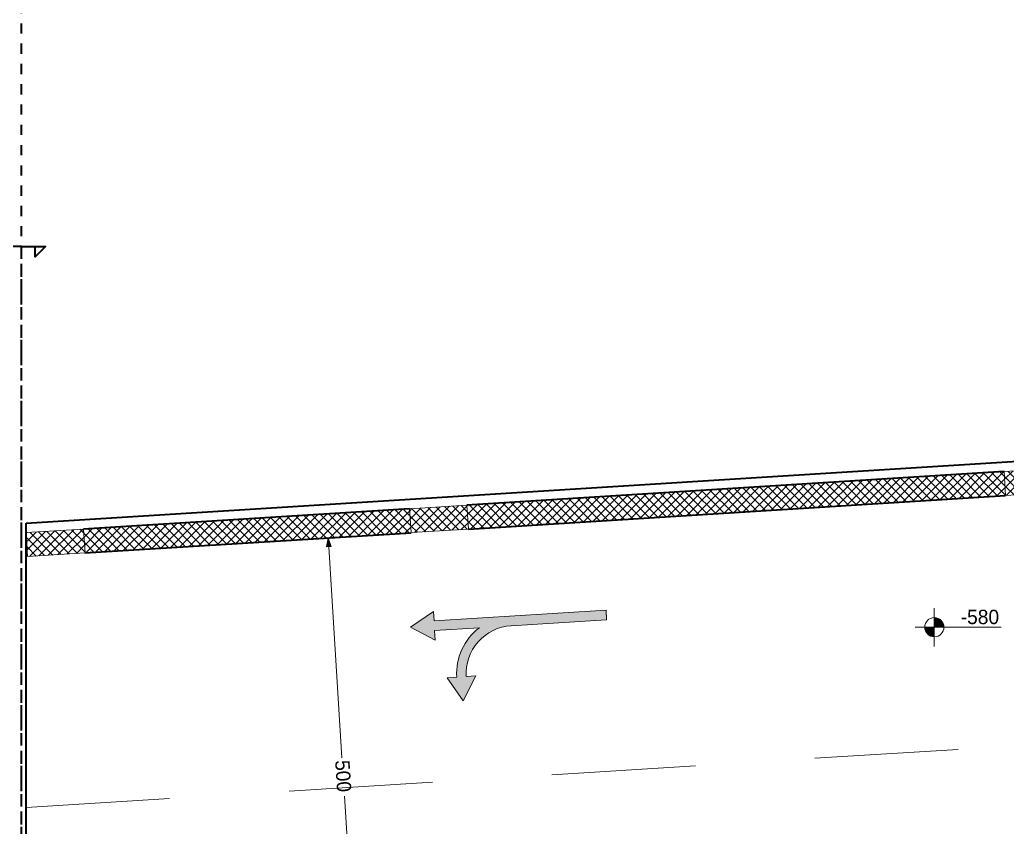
# Model space of a CAD drawing. Header units: millimetres. Extents: x 635850 to 824661, y -5878409 to -5774454.
# Drawn here: x 672273 to 682583, y -5836682 to -5828255 of the extents above; entities that cross this region are included whole.
import ezdxf

# ---------------------------------------------------------------- set-up
doc = ezdxf.new("R2010")
doc.units = ezdxf.units.MM
doc.header["$MEASUREMENT"] = 0
for name, pattern in [('A - Long Dashed', [2750, 1500, -1250]), ('Dashed', [211.666667, 105.833333, -105.833333]), ('Hidden Line', [158.75, 105.833333, -52.916667])]:
    doc.linetypes.add(name, pattern=pattern)
for name, color, linetype, lineweight in [('A - Ndertesa 1 - 2D Drafting_Pen_No__6', 5, 'Continuous', 35), ('A - Ndertesa 4 - 2D Drafting_Pen_No__1', 7, 'Continuous', 13), ('A - Ndertesa 4 - 2D Drafting_Pen_No__6', 5, 'Continuous', 35), ('A - Ndertesa 4 - Muret_Pen_No__22', 8, 'Continuous', 35), ('A - Ndertesa 4 - Pllaka meskatit_Pen_No__7', 7, 'Continuous', 35), ('A - Ndertesa 4 - Shtyllat_Pen_No__1', 7, 'Continuous', 13), ('A - Ndertesa 4 - Shtyllat_Pen_No__101', 252, 'Continuous', 13), ('Dimensioning - General_Pen_No__101', 252, 'Continuous', 13)]:
    doc.layers.add(name, color=color, linetype=linetype, lineweight=lineweight)
for name, color, linetype, lineweight, true_color in [('A - Ndertesa 4 - 2D Drafting_Pen_No__102', 7, 'Continuous', 13, 0xcccccc), ('A - Ndertesa 4 - 2D Drafting_Pen_No__249', 7, 'Continuous', 13, 0xe8e8e8), ('A - Ndertesa 4 - Dimensionimi Bazik_Pen_No__102', 7, 'Continuous', 13, 0xcccccc), ('A - Ndertesa 4 - Dimensionimi Bazik_Pen_No__82', 7, 'Continuous', 20, 0xaaaaaa), ('A - Ndertesa 4 - Muret_Pen_No__82', 7, 'Continuous', 20, 0xaaaaaa)]:
    doc.layers.add(name, color=color, linetype=linetype, lineweight=lineweight, true_color=true_color)
for name, color, linetype in [('A - Ndertesa 4 - Dimensionimi Bazik', 7, 'Continuous'), ('A - Ndertesa 4 - Muret', 7, 'Continuous'), ('A - Ndertesa 4 - Pllaka meskatit', 7, 'Continuous'), ('A - Ndertesa 4 - Shtyllat', 7, 'Continuous'), ('Dimensioning - General', 7, 'Continuous')]:
    doc.layers.add(name, color=color, linetype=linetype)
doc.styles.add('GENERATED_STYLE_1', font='GOTHIC.TTF')
doc.dimstyles.new('GENERATED_STYLE__1', dxfattribs={"dimtxt": 150, "dimasz": 91.78744, "dimexe": 0.18, "dimexo": 0.0625, "dimgap": 0, "dimtad": 0, "dimdec": 0, "dimlfac": 0.1, "dimzin": 0, "dimdsep": 46, "dimtxsty": 'GENERATED_STYLE_1', "dimblk": 'ARROWHEAD_5', "dimblk1": 'ARROWHEAD_5', "dimblk2": 'ARROWHEAD_5', "dimcen": 0.09, "dimse1": 1, "dimse2": 1, "dimclrd": 256, "dimclre": 256, "dimclrt": 256, "dimadec": 0, "dimazin": 0, "dimtfac": 1, "dimtdec": 4, "dimtmove": 0, "dimatfit": 3, "dimfxl": 0, "dimtolj": 1, "dimtzin": 0, "dimarcsym": 0})
pattern_1 = [(45, (664183.82, -5827429.525), (-45.96194, 45.96194), []), (135, (664183.82, -5827429.525), (45.96194, 45.96194), [])]

# ---------------------------------------------------------------- blocks, each defined once
blk = doc.blocks.new('Slab_1', base_point=(672340, -5833507))
at = {"layer": 'A - Ndertesa 4 - Pllaka meskatit_Pen_No__7', "color": 7, "linetype": 'Continuous', "lineweight": 35, "flags": 128}
blk.add_lwpolyline([(672340, -5833507), (713590, -5830932), (713590, -5861017), (672340, -5861017)], close=True, dxfattribs=at)
blk = doc.blocks.new('Wall_125', base_point=(713590, -5831032))
at = {"layer": 'A - Ndertesa 4 - Muret_Pen_No__82', "linetype": 'Continuous', "lineweight": 20, "true_color": 0xaaaaaa}
h = blk.add_hatch(dxfattribs=at)
h.set_pattern_fill('Concrete_Block', color=253, style=0, pattern_type=2)
h.set_pattern_definition(pattern_1)
h.paths.add_polyline_path([(676941, -5833320), (676957, -5833570), (682565, -5833219), (682550, -5832970)])
h = blk.add_hatch(dxfattribs=at)
h.set_pattern_fill('Concrete_Block', color=253, style=0, pattern_type=2)
h.set_pattern_definition(pattern_1)
h.paths.add_polyline_path([(672939, -5833570), (672954, -5833819), (676358, -5833607), (676343, -5833357)])
at = {"layer": 'A - Ndertesa 4 - Muret_Pen_No__22', "color": 8, "linetype": 'Continuous', "lineweight": 35, "flags": 128}
for points in [[(682550, -5832970), (676941, -5833320)], [(676957, -5833570), (682565, -5833219)], [(676343, -5833357), (672939, -5833570)], [(672954, -5833819), (676358, -5833607)]]:
    blk.add_lwpolyline(points, dxfattribs=at)
blk = doc.blocks.new('*D1514', base_point=(664184, -5827430))
at = {"layer": 'A - Ndertesa 4 - Dimensionimi Bazik_Pen_No__102', "linetype": 'Continuous', "lineweight": 13, "true_color": 0xcccccc}
for points in [[(675493, -5833661), (675474, -5833756), (675524, -5833752)], [(675805, -5838651), (675824, -5838557), (675774, -5838560)]]:
    blk.add_hatch(color=254, dxfattribs=at).paths.add_polyline_path(points)
at = {"layer": 'A - Ndertesa 4 - Dimensionimi Bazik_Pen_No__102', "color": 254, "linetype": 'Continuous', "lineweight": 13, "true_color": 0xcccccc}
for p, q in [((675493, -5833661), (675474, -5833756)), ((675493, -5833661), (675524, -5833752)), ((675524, -5833752), (675474, -5833756)), ((675637, -5835957), (675499, -5833754)), ((675799, -5838558), (675662, -5836356)), ((675774, -5838560), (675824, -5838557)), ((675805, -5838651), (675774, -5838560)), ((675805, -5838651), (675824, -5838557))]:
    blk.add_line(p, q, dxfattribs=at)
at = {"layer": 'A - Ndertesa 4 - Dimensionimi Bazik_Pen_No__82', "color": 253, "lineweight": 20, "true_color": 0xaaaaaa, "insert": (675563, -5835985), "char_height": 150, "attachment_point": 7, "rotation": 273.5716, "style": 'GENERATED_STYLE_1'}
blk.add_mtext('\\A1;{\\pql;\\fCentury Gothic|b0|i0|c0|p34;500}', dxfattribs=at)
blk = doc.blocks.new('ARROWHEAD_5')
at = {"linetype": 'Continuous', "lineweight": 0}
blk.add_hatch(color=0, dxfattribs=at).paths.add_polyline_path([(-1, 0.2679), (0, 0), (-1, -0.2679)])
at = {"color": 0, "linetype": 'Continuous', "lineweight": 0}
blk.add_line((0, 0), (-1, 0), dxfattribs=at)
blk = doc.blocks.new('Level Dimension_2', base_point=(681821, -5834594))
at = {"layer": 'Dimensioning - General_Pen_No__101', "linetype": 'Continuous', "lineweight": 13}
for points in [[(681821, -5834594), (681921, -5834594), (681914, -5834556), (681892, -5834523), (681860, -5834502), (681821, -5834494)], [(681821, -5834594), (681721, -5834594), (681729, -5834632), (681751, -5834665), (681783, -5834686), (681821, -5834694)]]:
    blk.add_hatch(color=252, dxfattribs=at).paths.add_polyline_path(points)
at = {"layer": 'Dimensioning - General_Pen_No__101', "color": 252, "linetype": 'Continuous', "lineweight": 13}
for p, q in [((681821, -5834794), (681821, -5834394)), ((681621, -5834594), (682518, -5834594))]:
    blk.add_line(p, q, dxfattribs=at)
blk.add_circle((681821, -5834594), 100, dxfattribs=at)
at = {"layer": 'Dimensioning - General_Pen_No__101', "color": 252, "lineweight": 13, "insert": (682096, -5834564), "char_height": 150, "attachment_point": 7, "style": 'GENERATED_STYLE_1'}
blk.add_mtext('\\A1;{\\pql;\\fCentury Gothic|b0|i0|c0|p34;-580}', dxfattribs=at)
blk = doc.blocks.new('Column_489', base_point=(682857, -5833076))
at = {"layer": 'A - Ndertesa 4 - Shtyllat_Pen_No__101', "linetype": 'Continuous', "lineweight": 13}
h = blk.add_hatch(dxfattribs=at)
h.set_pattern_fill('Concrete_Block', color=252, style=0, pattern_type=2)
h.set_pattern_definition(pattern_1)
h.paths.add_polyline_path([(682565, -5833219), (683164, -5833182), (683149, -5832933), (682550, -5832970)])
at = {"layer": 'A - Ndertesa 4 - Shtyllat_Pen_No__1', "color": 7, "linetype": 'Continuous', "lineweight": 13, "flags": 128}
blk.add_lwpolyline([(682565, -5833219), (683164, -5833182), (683149, -5832933), (682550, -5832970)], close=True, dxfattribs=at)
blk = doc.blocks.new('Column_490', base_point=(676650, -5833463))
at = {"layer": 'A - Ndertesa 4 - Shtyllat_Pen_No__101', "linetype": 'Continuous', "lineweight": 13}
h = blk.add_hatch(dxfattribs=at)
h.set_pattern_fill('Concrete_Block', color=252, style=0, pattern_type=2)
h.set_pattern_definition(pattern_1)
h.paths.add_polyline_path([(676358, -5833607), (676957, -5833570), (676941, -5833320), (676343, -5833357)])
at = {"layer": 'A - Ndertesa 4 - Shtyllat_Pen_No__1', "color": 7, "linetype": 'Continuous', "lineweight": 13, "flags": 128}
blk.add_lwpolyline([(676358, -5833607), (676957, -5833570), (676941, -5833320), (676343, -5833357)], close=True, dxfattribs=at)
blk = doc.blocks.new('Column_491', base_point=(672647, -5833713))
at = {"layer": 'A - Ndertesa 4 - Shtyllat_Pen_No__101', "linetype": 'Continuous', "lineweight": 13}
h = blk.add_hatch(dxfattribs=at)
h.set_pattern_fill('Concrete_Block', color=252, style=0, pattern_type=2)
h.set_pattern_definition(pattern_1)
h.paths.add_polyline_path([(672355, -5833857), (672954, -5833819), (672939, -5833570), (672340, -5833607)])
at = {"layer": 'A - Ndertesa 4 - Shtyllat_Pen_No__1', "color": 7, "linetype": 'Continuous', "lineweight": 13, "flags": 128}
blk.add_lwpolyline([(672355, -5833857), (672954, -5833819), (672939, -5833570), (672340, -5833607)], close=True, dxfattribs=at)

msp = doc.modelspace()

# ---------------------------------------------------------------- hatches: boundary and pattern name
at = {"layer": 'A - Ndertesa 4 - 2D Drafting_Pen_No__1', "linetype": 'Continuous', "lineweight": 0, "true_color": 0xffffff}
msp.add_hatch(color=7, dxfattribs=at).paths.add_polyline_path([(677402.3, -5834578.2, 0.4142136), (676934.6, -5835108.5), (677034.4, -5835102.3), (676900.4, -5835361.2), (676735, -5835121.1), (676834.8, -5835114.8, -0.2513807), (677071.3, -5834599), (676603.9, -5834628.4), (676610.1, -5834728.2), (676351.2, -5834594.1), (676591.3, -5834428.7), (676597.6, -5834528.6), (678394, -5834415.6), (678400.3, -5834515.4)])

# ---------------------------------------------------------------- linework, layer by layer
at = {"layer": 'A - Ndertesa 1 - 2D Drafting_Pen_No__6', "color": 5, "linetype": 'Continuous', "lineweight": 35, "flags": 128}
for points in [[(672289.8, -5830622.1), (672039.8, -5830622.1), (672145.9, -5830728.1), (672145.9, -5830622.1)], [(672289.8, -5830622.1), (672539.8, -5830622.1), (672433.8, -5830728.1), (672433.8, -5830622.1)]]:
    msp.add_lwpolyline(points, dxfattribs=at)
at = {"layer": 'A - Ndertesa 1 - 2D Drafting_Pen_No__6', "color": 5, "linetype": 'Hidden Line', "lineweight": 35, "flags": 128}
msp.add_lwpolyline([(672289.8, -5862975.9), (672289.8, -5830622.1)], dxfattribs=at)
at = {"layer": 'A - Ndertesa 4 - 2D Drafting_Pen_No__102', "color": 254, "linetype": 'Continuous', "lineweight": 13, "true_color": 0xcccccc, "flags": 128}
msp.add_lwpolyline([(677402.3, -5834578.2, 0.4142136), (676934.6, -5835108.5), (677034.4, -5835102.3), (676900.4, -5835361.2), (676735, -5835121.1), (676834.8, -5835114.8, -0.2513807), (677071.3, -5834599), (676603.9, -5834628.4), (676610.1, -5834728.2), (676351.2, -5834594.1), (676591.3, -5834428.7), (676597.6, -5834528.6), (678394, -5834415.6), (678400.3, -5834515.4)], format="xyb", close=True, dxfattribs=at)
at = {"layer": 'A - Ndertesa 4 - 2D Drafting_Pen_No__249', "color": 254, "linetype": 'A - Long Dashed', "lineweight": 13, "true_color": 0xe8e8e8, "flags": 128}
msp.add_lwpolyline([(672339.8, -5836476), (704713.3, -5834455.3)], dxfattribs=at)
at = {"layer": 'A - Ndertesa 4 - 2D Drafting_Pen_No__6', "color": 5, "linetype": 'Dashed', "lineweight": 35}
msp.add_lwpolyline([(672289.8, -5866075), (672289.8, -5826416.8)], dxfattribs=at)

# ---------------------------------------------------------------- block references
at = {"layer": 'A - Ndertesa 4 - Muret', "color": 8, "lineweight": 35}
msp.add_blockref('Wall_125', (713589.8, -5831032.5), dxfattribs=at)
at = {"layer": 'A - Ndertesa 4 - Pllaka meskatit', "color": 7, "linetype": 'Continuous', "lineweight": 35}
msp.add_blockref('Slab_1', (672339.8, -5833507), dxfattribs=at)
at = {"layer": 'A - Ndertesa 4 - Shtyllat', "color": 7, "lineweight": 13}
for name, p in [('Column_489', (682857, -5833076)), ('Column_490', (676649.8, -5833463.4)), ('Column_491', (672647, -5833713.3))]:
    msp.add_blockref(name, p, dxfattribs=at)
at = {"layer": 'Dimensioning - General', "color": 252, "lineweight": 13}
msp.add_blockref('Level Dimension_2', (681821.3, -5834594), dxfattribs=at)

# ---------------------------------------------------------------- dimensions: what is measured, and where the dimension line sits
at = {"layer": 'A - Ndertesa 4 - Dimensionimi Bazik', "color": 254, "linetype": 'Continuous', "lineweight": 13, "true_color": 0xcccccc}
dim = msp.add_linear_dim(base=(675493.3, -5833660.9), p1=(675804.8, -5838651.4), p2=(696747.4, -5832334.2), angle=93.57164, dimstyle='GENERATED_STYLE__1', dxfattribs=at)
dim.commit()
dim.dimension.update_dxf_attribs({"geometry": '*D1514', "text_midpoint": (675648.8, -5836151.9), "dimtype": 160, "text_rotation": 273.57164})

doc.saveas('drawing.dxf')
